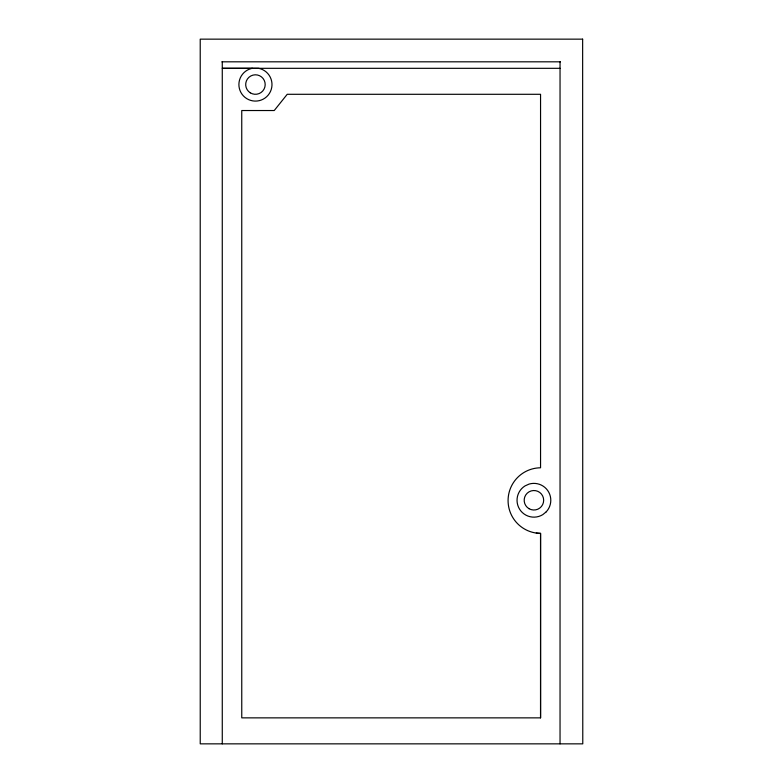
<?xml version="1.0" encoding="UTF-8"?>
<svg xmlns="http://www.w3.org/2000/svg" width="783" height="783" viewBox="0 0 783 783"><rect width="100%" height="100%" fill="white"/><g stroke="black" fill="none" stroke-linecap="round" stroke-linejoin="round"><path stroke-width="1.17" d="M540.554 717.864L540.554 533.389A32.798 32.798 0 0 1 508.079 500.582A32.798 32.798 0 0 1 540.554 467.784L540.554 94.293L287.224 94.293L274.236 110.53L241.751 110.53L241.761 717.864L540.554 717.864L540.554 533.389L536.296 533.066M252.341 68.297L251.333 68.522A16.551 16.551 0 0 0 242.055 94.273A16.551 16.551 0 0 0 269.421 93.412A16.551 16.551 0 0 0 258.547 68.297L222.274 68.317L560.041 68.317M221.892 61.818L560.422 61.818M560.041 61.818L560.041 743.85M222.274 61.818L222.274 743.85M546.221 511.837L542.805 514.627A16.893 16.893 0 0 1 519.56 509.156A16.893 16.893 0 0 1 525.041 485.9L529.063 484.09A16.893 16.893 0 0 1 546.221 511.837M582.64 39.15L200.223 39.15L200.233 743.85L582.777 743.85L582.64 39.15M529.054 508.705A9.739 9.739 0 0 0 543.666 500.268A9.739 9.739 0 0 0 529.054 491.832A9.739 9.739 0 0 0 529.054 508.705M250.335 92.844A9.739 9.739 0 0 0 265.183 84.828A9.739 9.739 0 0 0 250.814 75.971A9.739 9.739 0 0 0 250.335 92.844"/></g></svg>
